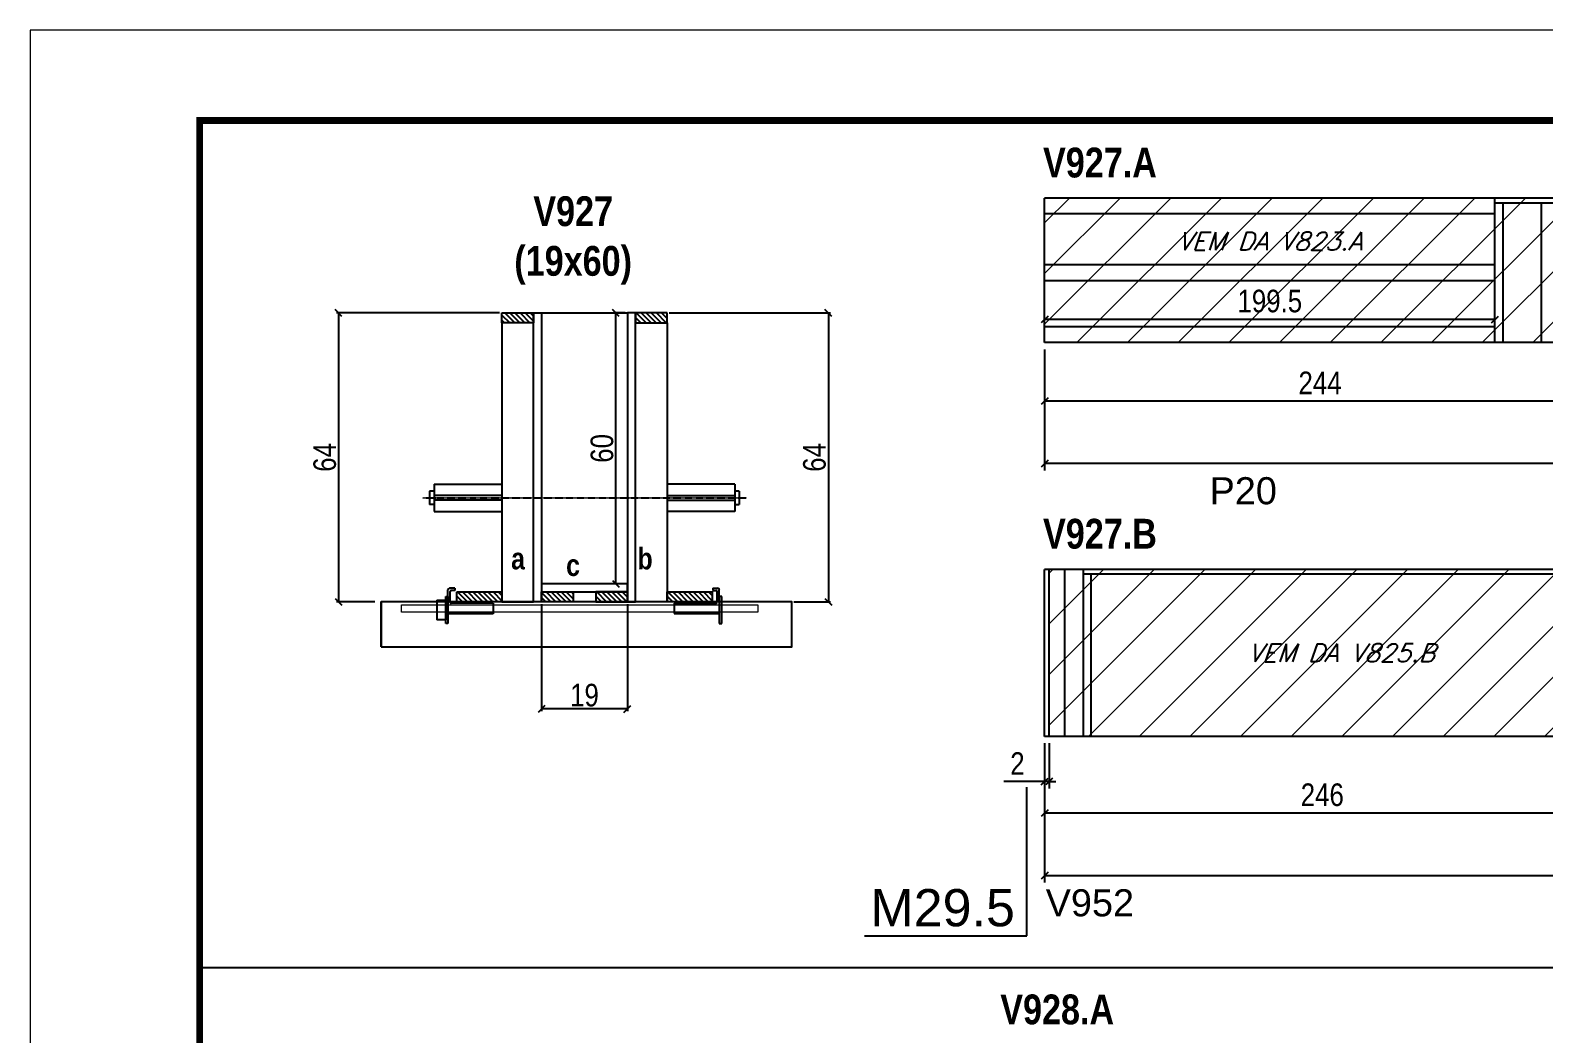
# Model space of a CAD drawing. Extents: x 3309 to 9563, y -2522 to 14608.
# Drawn here: x 6493 to 7163, y 9569 to 10014 of the extents above; entities that cross this region are included whole.
import ezdxf

# ---------------------------------------------------------------- set-up
doc = ezdxf.new("R2010")
doc.units = 0
doc.linetypes.add('DASHED', pattern=[0.75, 0.5, -0.25])
doc.linetypes.add('HIDDEN', pattern=[0.375, 0.25, -0.125])
for name, color, linetype in [('5', 5, 'Continuous'), ('barrote', 251, 'Continuous'), ('COTA', 241, 'Continuous'), ('detalhes', 4, 'Continuous'), ('NOMENCLATURA', 7, 'Continuous'), ('Painéis', 200, 'Continuous'), ('presilha', 1, 'Continuous'), ('SARR_2.2x10', 60, 'Continuous'), ('SARR_2.2x7', 40, 'Continuous'), ('SARR_3.5x7', 81, 'Continuous'), ('TENSOR', 3, 'Continuous'), ('texto', 7, 'Continuous')]:
    doc.layers.add(name, color=color, linetype=linetype)
for name, color, linetype, lineweight in [('CONCRETO', 251, 'Continuous', 25), ('Folhas', 255, 'Continuous', 9), ('Hachura', 251, 'Continuous', 9), ('SARRAFO DE PRESSAO', 251, 'DASHED', 9), ('SCO-___-LAJ', 2, 'Continuous', 0)]:
    doc.layers.add(name, color=color, linetype=linetype, lineweight=lineweight)
doc.styles.add('COTA TECNICA', font='techl___.ttf', dxfattribs={"height": 10})
doc.styles.add('COTA TECNICA 2X', font='techl___.ttf', dxfattribs={"height": 10})
doc.styles.add('Romans', font='romans.shx')
doc.styles.get("Standard").update_dxf_attribs({"font": 'arial.ttf'})
doc.styles.add('TECNICA', font='techb___.ttf', dxfattribs={"height": 10})
doc.dimstyles.new('PAINEL', dxfattribs={"dimtxt": 10, "dimasz": 3, "dimexe": 3, "dimexo": 3, "dimgap": 3, "dimtad": 1, "dimdec": 1, "dimzin": 12, "dimdsep": 46, "dimtxsty": 'COTA TECNICA', "dimblk1": 'OBLIQUE', "dimblk2": 'OBLIQUE', "dimsah": 1, "dimcen": 0.9, "dimclrd": 4, "dimclre": 4, "dimclrt": 240, "dimadec": 1, "dimazin": 3, "dimtfac": 1, "dimtdec": 1, "dimtmove": 0, "dimatfit": 3, "dimfxl": 1, "dimtolj": 1, "dimtzin": 12, "dimarcsym": 0})
doc.dimstyles.new('SECAO', dxfattribs={"dimscale": 0.333333, "dimtxt": 5, "dimasz": 9, "dimexe": 3, "dimexo": 3, "dimgap": 3, "dimtad": 1, "dimdec": 1, "dimlfac": 0.5, "dimzin": 12, "dimdsep": 46, "dimtxsty": 'COTA TECNICA 2X', "dimblk1": 'OBLIQUE', "dimblk2": 'OBLIQUE', "dimsah": 1, "dimcen": 0.9, "dimclrd": 4, "dimclre": 4, "dimclrt": 240, "dimadec": 1, "dimazin": 3, "dimtfac": 1, "dimtdec": 1, "dimtmove": 0, "dimatfit": 3, "dimfxl": 1, "dimtolj": 1, "dimtzin": 12, "dimarcsym": 0})
pattern_1 = [(135, (39954.9267, -113751.8887), (-1.122532015, -1.122532015), [])]

# ---------------------------------------------------------------- blocks, each defined once
blk = doc.blocks.new('9999999999')
at = {"layer": 'Folhas'}
blk.add_lwpolyline([(98138.98, 34190.21), (99623.98, 34190.21), (99623.98, 35240.21), (98138.98, 35240.21)], close=True, dxfattribs=at)
at = {"layer": 'Folhas', "color": 30, "const_width": 3}
blk.add_lwpolyline([(98213.98, 34230.21), (99583.98, 34230.21), (99583.98, 35200.21), (98213.98, 35200.21)], close=True, dxfattribs=at)
blk = doc.blocks.new('_Oblique')
at = {"color": 0, "linetype": 'ByBlock', "lineweight": -2}
blk.add_line((-0.5, -0.5), (0.5, 0.5), dxfattribs=at)
blk = doc.blocks.new('*D1820')
at = {"layer": 'COTA', "color": 4, "lineweight": -2, "transparency": 16777216}
for p, q in [((6719.39, 9759.28), (6719.39, 9711.81)), ((6757.39, 9759.28), (6757.39, 9711.81)), ((6757.39, 9712.81), (6719.39, 9712.81))]:
    blk.add_line(p, q, dxfattribs=at)
at = {"layer": 'Defpoints', "color": 0, "transparency": 16777216}
for p in [(6719.39, 9760.28), (6757.39, 9760.28), (6719.39, 9712.81)]:
    blk.add_point(p, dxfattribs=at)
at = {"layer": 'COTA', "color": 4, "lineweight": -2, "transparency": 16777216, "xscale": 3, "yscale": 3, "zscale": 3, "rotation": 180}
blk.add_blockref('_Oblique', (6719.39, 9712.81), dxfattribs=at)
at = {"layer": 'COTA', "color": 4, "lineweight": -2, "transparency": 16777216, "xscale": 3, "yscale": 3, "zscale": 3}
blk.add_blockref('_Oblique', (6757.39, 9712.81), dxfattribs=at)
at = {"layer": 'COTA', "color": 240, "transparency": 16777216, "insert": (6738.39, 9718.9), "char_height": 10, "attachment_point": 5, "style": 'COTA TECNICA 2X'}
blk.add_mtext('\\A1;19', dxfattribs=at)
blk = doc.blocks.new('PRESILHA METÁLICA 1')
at = {"layer": 'presilha'}
for p, q in [((12, 21), (8.6, 21)), ((12, 21), (12, 19.5)), ((0, 13), (6, 13)), ((0, 13), (0, 0)), ((6, 15.5), (7.5, 15.5)), ((6, -2.5), (6, 15.5)), ((6, 13), (6, 0)), ((7.5, 10.6), (7.5, 19.9)), ((7.5, 15.5), (7.5, -2.5)), ((9, 11.6), (9, 18.9)), ((12, 19.5), (9.6, 19.5)), ((37.5, 11), (9.6, 11)), ((37.5, 11), (37.5, 4.1)), ((6, 0), (0, 0)), ((37.5, 4.1), (7.5, 4.1)), ((7.5, -2.5), (6, -2.5))]:
    blk.add_line(p, q, dxfattribs=at)
for centre, radius, start, end in [((8.6, 19.9), 1.14, 90, 180), ((9.6, 18.9), 0.57, 90, 180), ((9.6, 11.6), 0.57, 180, 270)]:
    blk.add_arc(centre, radius, start, end, dxfattribs=at)
blk = doc.blocks.new('PRESILHA METÁLICA 2')
at = {"layer": 'presilha'}
for p, q in [((-5.2, 23.5), (-5.2, 22)), ((-5.2, 23.5), (-1.9, 23.5)), ((-5.2, 22), (-2.8, 22)), ((-2.2, 14.1), (-2.2, 21.4)), ((-0.8, 14.6), (-0.8, 22.4)), ((-30.8, 13.5), (-30.8, 6.6)), ((-30.8, 13.5), (-2.8, 13.5)), ((0.8, 18), (-0.8, 18)), ((-0.8, 18), (-0.8, 0)), ((0.8, 0), (0.8, 18)), ((-30.8, 6.6), (-0.8, 6.6)), ((-0.8, 0), (0.8, 0))]:
    blk.add_line(p, q, dxfattribs=at)
for centre, radius, start, end in [((-2.8, 21.4), 0.57, 0, 90), ((-1.9, 22.4), 1.14, 0, 90), ((-2.8, 14.1), 0.57, 270, 0)]:
    blk.add_arc(centre, radius, start, end, dxfattribs=at)
blk = doc.blocks.new('*D1821')
at = {"layer": 'COTA', "color": 4, "lineweight": -2, "transparency": 16777216}
for p, q in [((6775.99, 9888.28), (6847.44, 9888.28)), ((6846.44, 9888.28), (6846.44, 9760.28)), ((6831.2, 9760.28), (6847.44, 9760.28))]:
    blk.add_line(p, q, dxfattribs=at)
at = {"layer": 'Defpoints', "color": 0, "transparency": 16777216}
for p in [(6774.99, 9888.28), (6830.2, 9760.28), (6846.44, 9760.28)]:
    blk.add_point(p, dxfattribs=at)
at = {"layer": 'COTA', "color": 4, "lineweight": -2, "transparency": 16777216, "xscale": 3, "yscale": 3, "zscale": 3}
for p, rotation in [((6846.44, 9888.28), 90), ((6846.44, 9760.28), 270)]:
    blk.add_blockref('_Oblique', p, dxfattribs=dict(at, rotation=rotation))
at = {"layer": 'COTA', "color": 240, "transparency": 16777216, "insert": (6840.33, 9824.28), "char_height": 10, "attachment_point": 5, "rotation": 90, "style": 'COTA TECNICA 2X'}
blk.add_mtext('\\A1;64', dxfattribs=at)
blk = doc.blocks.new('*D1822')
at = {"layer": 'COTA', "color": 4, "lineweight": -2, "transparency": 16777216}
for p, q in [((6700.79, 9888.28), (6628.47, 9888.28)), ((6629.47, 9888.28), (6629.47, 9760.28)), ((6645.57, 9760.28), (6628.47, 9760.28))]:
    blk.add_line(p, q, dxfattribs=at)
at = {"layer": 'Defpoints', "color": 0, "transparency": 16777216}
for p in [(6701.79, 9888.28), (6629.47, 9760.28), (6646.57, 9760.28)]:
    blk.add_point(p, dxfattribs=at)
at = {"layer": 'COTA', "color": 4, "lineweight": -2, "transparency": 16777216, "xscale": 3, "yscale": 3, "zscale": 3}
for p, rotation in [((6629.47, 9888.28), 90), ((6629.47, 9760.28), 270)]:
    blk.add_blockref('_Oblique', p, dxfattribs=dict(at, rotation=rotation))
at = {"layer": 'COTA', "color": 240, "transparency": 16777216, "insert": (6623.37, 9824.28), "char_height": 10, "attachment_point": 5, "rotation": 90, "style": 'COTA TECNICA 2X'}
blk.add_mtext('\\A1;64', dxfattribs=at)
blk = doc.blocks.new('*D1823')
at = {"layer": 'COTA', "color": 4, "lineweight": -2, "transparency": 16777216}
for p, q in [((6756.39, 9888.28), (6751.31, 9888.28)), ((6752.31, 9768.28), (6752.31, 9888.28)), ((6756.39, 9768.28), (6751.31, 9768.28))]:
    blk.add_line(p, q, dxfattribs=at)
at = {"layer": 'Defpoints', "color": 0, "transparency": 16777216}
for p in [(6752.31, 9888.28), (6757.39, 9888.28), (6757.39, 9768.28)]:
    blk.add_point(p, dxfattribs=at)
at = {"layer": 'COTA', "color": 4, "lineweight": -2, "transparency": 16777216, "xscale": 3, "yscale": 3, "zscale": 3}
for p, rotation in [((6752.31, 9888.28), 90), ((6752.31, 9768.28), 270)]:
    blk.add_blockref('_Oblique', p, dxfattribs=dict(at, rotation=rotation))
at = {"layer": 'COTA', "color": 240, "transparency": 16777216, "insert": (6746.21, 9828.28), "char_height": 10, "attachment_point": 5, "rotation": 90, "style": 'COTA TECNICA 2X'}
blk.add_mtext('\\A1;60', dxfattribs=at)
blk = doc.blocks.new('*D1824')
at = {"layer": 'COTA', "color": 4, "linetype": 'ByBlock', "lineweight": -2, "transparency": 16777216}
for p, q in [((6942.28, 9872.15), (6942.28, 9846.24)), ((7186.28, 9872.15), (7186.28, 9846.24)), ((7186.28, 9849.24), (6942.28, 9849.24))]:
    blk.add_line(p, q, dxfattribs=at)
at = {"layer": 'Defpoints', "color": 0, "linetype": 'ByBlock', "transparency": 16777216}
for p in [(6942.28, 9875.15), (7186.28, 9875.15), (6942.28, 9849.24)]:
    blk.add_point(p, dxfattribs=at)
at = {"layer": 'COTA', "color": 4, "linetype": 'ByBlock', "lineweight": -2, "transparency": 16777216, "xscale": 3, "yscale": 3, "zscale": 3, "rotation": 180}
blk.add_blockref('_Oblique', (6942.28, 9849.24), dxfattribs=at)
at = {"layer": 'COTA', "color": 4, "linetype": 'ByBlock', "lineweight": -2, "transparency": 16777216, "xscale": 3, "yscale": 3, "zscale": 3}
blk.add_blockref('_Oblique', (7186.28, 9849.24), dxfattribs=at)
at = {"layer": 'COTA', "color": 240, "linetype": 'ByBlock', "transparency": 16777216, "insert": (7064.28, 9857.31), "char_height": 10, "attachment_point": 5, "style": 'COTA TECNICA'}
blk.add_mtext('\\A1;244', dxfattribs=at)
blk = doc.blocks.new('*D1826')
at = {"layer": 'COTA', "color": 4, "linetype": 'ByBlock', "lineweight": -2, "transparency": 16777216}
for p, q in [((6942.28, 9872.15), (6942.28, 9818.53)), ((7673.28, 9872.15), (7673.28, 9818.53)), ((7673.28, 9821.53), (6942.28, 9821.53))]:
    blk.add_line(p, q, dxfattribs=at)
at = {"layer": 'Defpoints', "color": 0, "linetype": 'ByBlock', "transparency": 16777216}
for p in [(6942.28, 9875.15), (7673.28, 9875.15), (6942.28, 9821.53)]:
    blk.add_point(p, dxfattribs=at)
at = {"layer": 'COTA', "color": 4, "linetype": 'ByBlock', "lineweight": -2, "transparency": 16777216, "xscale": 3, "yscale": 3, "zscale": 3, "rotation": 180}
blk.add_blockref('_Oblique', (6942.28, 9821.53), dxfattribs=at)
at = {"layer": 'COTA', "color": 4, "linetype": 'ByBlock', "lineweight": -2, "transparency": 16777216, "xscale": 3, "yscale": 3, "zscale": 3}
blk.add_blockref('_Oblique', (7673.28, 9821.53), dxfattribs=at)
at = {"layer": 'COTA', "color": 240, "linetype": 'ByBlock', "transparency": 16777216, "insert": (7307.78, 9829.75), "char_height": 10, "attachment_point": 5, "style": 'COTA TECNICA'}
blk.add_mtext('\\A1;731', dxfattribs=at)
blk = doc.blocks.new('*D1829')
at = {"layer": 'COTA', "color": 4, "linetype": 'ByBlock', "lineweight": -2, "transparency": 16777216}
for p, q in [((6942.28, 9697.68), (6942.28, 9663.65)), ((7188.28, 9697.68), (7188.28, 9663.65)), ((7188.28, 9666.65), (6942.28, 9666.65))]:
    blk.add_line(p, q, dxfattribs=at)
at = {"layer": 'Defpoints', "color": 0, "linetype": 'ByBlock', "transparency": 16777216}
for p in [(6942.28, 9700.68), (7188.28, 9700.68), (6942.28, 9666.65)]:
    blk.add_point(p, dxfattribs=at)
at = {"layer": 'COTA', "color": 4, "linetype": 'ByBlock', "lineweight": -2, "transparency": 16777216, "xscale": 3, "yscale": 3, "zscale": 3, "rotation": 180}
blk.add_blockref('_Oblique', (6942.28, 9666.65), dxfattribs=at)
at = {"layer": 'COTA', "color": 4, "linetype": 'ByBlock', "lineweight": -2, "transparency": 16777216, "xscale": 3, "yscale": 3, "zscale": 3}
blk.add_blockref('_Oblique', (7188.28, 9666.65), dxfattribs=at)
at = {"layer": 'COTA', "color": 240, "linetype": 'ByBlock', "transparency": 16777216, "insert": (7065.28, 9674.75), "char_height": 10, "attachment_point": 5, "style": 'COTA TECNICA'}
blk.add_mtext('\\A1;246', dxfattribs=at)
blk = doc.blocks.new('*D1831')
at = {"layer": 'COTA', "color": 4, "linetype": 'ByBlock', "lineweight": -2, "transparency": 16777216}
for p, q in [((6942.28, 9697.68), (6942.28, 9635.94)), ((7488.78, 9697.68), (7488.78, 9635.94)), ((7488.78, 9638.94), (6942.28, 9638.94))]:
    blk.add_line(p, q, dxfattribs=at)
at = {"layer": 'Defpoints', "color": 0, "linetype": 'ByBlock', "transparency": 16777216}
for p in [(6942.28, 9700.68), (7488.78, 9700.68), (6942.28, 9638.94)]:
    blk.add_point(p, dxfattribs=at)
at = {"layer": 'COTA', "color": 4, "linetype": 'ByBlock', "lineweight": -2, "transparency": 16777216, "xscale": 3, "yscale": 3, "zscale": 3, "rotation": 180}
blk.add_blockref('_Oblique', (6942.28, 9638.94), dxfattribs=at)
at = {"layer": 'COTA', "color": 4, "linetype": 'ByBlock', "lineweight": -2, "transparency": 16777216, "xscale": 3, "yscale": 3, "zscale": 3}
blk.add_blockref('_Oblique', (7488.78, 9638.94), dxfattribs=at)
at = {"layer": 'COTA', "color": 240, "linetype": 'ByBlock', "transparency": 16777216, "insert": (7215.53, 9647.05), "char_height": 10, "attachment_point": 5, "style": 'COTA TECNICA'}
blk.add_mtext('\\A1;546.5', dxfattribs=at)
blk = doc.blocks.new('*D1834')
at = {"layer": 'COTA', "color": 4, "lineweight": -2, "transparency": 16777216}
for p, q in [((6942.28, 9697.68), (6942.28, 9677.64)), ((6944.28, 9697.68), (6944.28, 9677.64)), ((6942.28, 9680.64), (6924.17, 9680.64)), ((6944.28, 9680.64), (6942.28, 9680.64)), ((6944.28, 9680.64), (6947.28, 9680.64))]:
    blk.add_line(p, q, dxfattribs=at)
at = {"layer": 'Defpoints', "color": 0, "transparency": 16777216}
for p in [(6942.28, 9700.68, 0), (6944.28, 9700.68, 0), (6942.28, 9680.64)]:
    blk.add_point(p, dxfattribs=at)
at = {"layer": 'COTA', "color": 4, "lineweight": -2, "transparency": 16777216, "xscale": 3, "yscale": 3, "zscale": 3}
blk.add_blockref('_Oblique', (6942.28, 9680.64), dxfattribs=at)
at = {"layer": 'COTA', "color": 4, "lineweight": -2, "transparency": 16777216, "xscale": 3, "yscale": 3, "zscale": 3, "rotation": 180}
blk.add_blockref('_Oblique', (6944.28, 9680.64), dxfattribs=at)
at = {"layer": 'COTA', "color": 240, "transparency": 16777216, "insert": (6930.22, 9688.64), "char_height": 10, "attachment_point": 5, "style": 'COTA TECNICA'}
blk.add_mtext('\\A1;2', dxfattribs=at)
blk = doc.blocks.new('*D1836')
at = {"layer": 'COTA', "color": 4, "lineweight": -2, "transparency": 16777216}
for p, q in [((6942.28, 9885.15), (6942.28, 9888.38)), ((7141.78, 9885.38), (6942.28, 9885.38)), ((7141.78, 9885.15), (7141.78, 9888.38))]:
    blk.add_line(p, q, dxfattribs=at)
at = {"layer": 'Defpoints', "color": 0, "transparency": 16777216}
for p in [(6942.28, 9885.38), (6942.28, 9882.15), (7141.78, 9882.15)]:
    blk.add_point(p, dxfattribs=at)
at = {"layer": 'COTA', "color": 4, "lineweight": -2, "transparency": 16777216, "xscale": 3, "yscale": 3, "zscale": 3, "rotation": 180}
blk.add_blockref('_Oblique', (6942.28, 9885.38), dxfattribs=at)
at = {"layer": 'COTA', "color": 4, "lineweight": -2, "transparency": 16777216, "xscale": 3, "yscale": 3, "zscale": 3}
blk.add_blockref('_Oblique', (7141.78, 9885.38), dxfattribs=at)
at = {"layer": 'COTA', "color": 240, "transparency": 16777216, "insert": (7042.03, 9893.52), "char_height": 10, "attachment_point": 5, "style": 'COTA TECNICA'}
blk.add_mtext('\\A1;199.5', dxfattribs=at)

msp = doc.modelspace()

# ---------------------------------------------------------------- hatches: boundary and pattern name
at = {"layer": 'Hachura', "linetype": 'ByBlock'}
h = msp.add_hatch(dxfattribs=at)
h.set_pattern_fill('ANSI31', color=256, scale=5)
h.paths.add_polyline_path([(6942.28, 9939.15), (6942.28, 9875.15), (7186.28, 9875.15), (7186.28, 9939.15)])
h.paths.add_polyline_path([(7186.28, 9937.15), (7186.28, 9875.15), (7430.28, 9875.15), (7430.28, 9937.15)])
h.paths.add_polyline_path([(7430.28, 9937.15), (7430.28, 9875.15), (7673.28, 9875.15), (7673.28, 9937.15)])
h = msp.add_hatch(dxfattribs=at)
h.set_pattern_fill('ANSI31', color=256, scale=5)
h.paths.add_polyline_path([(7188.28, 9700.68), (7188.28, 9774.68), (6944.28, 9774.68), (6944.28, 9700.68)])
h.paths.add_polyline_path([(7188.28, 9700.68), (7242.78, 9700.68), (7242.78, 9774.68), (7188.28, 9774.68)])
h.paths.add_polyline_path([(7486.78, 9700.68), (7486.78, 9774.68), (7242.78, 9774.68), (7242.78, 9700.68)])
at = {"layer": 'SARR_2.2x10'}
h = msp.add_hatch(dxfattribs=at)
h.set_pattern_fill('ANSI31', color=256, scale=0.5, angle=90)
h.set_pattern_definition([(135, (39875.3267, -113751.8887), (-1.122532015, -1.122532015), [])])
h.paths.add_polyline_path([(6681.79, 9764.68), (6681.79, 9760.28), (6701.79, 9760.28), (6701.79, 9764.68)])
h = msp.add_hatch(dxfattribs=at)
h.set_pattern_fill('ANSI31', color=256, scale=0.5, angle=90)
h.set_pattern_definition([(135, (39968.5267, -113751.8887), (-1.122532015, -1.122532015), [])])
h.paths.add_polyline_path([(6774.99, 9764.68), (6774.99, 9760.28), (6794.99, 9760.28), (6794.99, 9764.68)])
at = {"layer": 'SARR_2.2x7'}
h = msp.add_hatch(dxfattribs=at)
h.set_pattern_fill('ANSI31', color=256, scale=0.5, angle=90)
h.set_pattern_definition([(135, (39869.3267, -113628.2887), (-1.122532015, -1.122532015), [])])
h.paths.add_polyline_path([(6715.79, 9888.28), (6715.79, 9883.88), (6701.79, 9883.88), (6701.79, 9888.28)])
h = msp.add_hatch(dxfattribs=at)
h.set_pattern_fill('ANSI31', color=256, scale=0.5, angle=90)
h.set_pattern_definition([(135, (39889.3267, -113628.2887), (-1.122532015, -1.122532015), [])])
h.paths.add_polyline_path([(6760.99, 9888.28), (6760.99, 9883.88), (6774.99, 9883.88), (6774.99, 9888.28)])
h = msp.add_hatch(dxfattribs=at)
h.set_pattern_fill('ANSI31', color=256, scale=0.5, angle=90)
h.set_pattern_definition(pattern_1)
h.paths.add_polyline_path([(6733.39, 9760.28), (6733.39, 9764.68), (6719.39, 9764.68), (6719.39, 9760.28)])
h = msp.add_hatch(dxfattribs=at)
h.set_pattern_fill('ANSI31', color=256, scale=0.5, angle=90)
h.set_pattern_definition(pattern_1)
h.paths.add_polyline_path([(6743.39, 9764.68), (6743.39, 9760.28), (6757.39, 9760.28), (6757.39, 9764.68)])

# ---------------------------------------------------------------- linework, layer by layer
at = {"ltscale": 3}
for p, q in [((6671.79, 9812.37), (6671.79, 9800.37)), ((6671.79, 9812.37), (6701.79, 9812.37)), ((6804.99, 9812.37), (6774.99, 9812.37)), ((6804.99, 9812.37), (6804.99, 9800.37)), ((6669.79, 9809.37), (6669.79, 9803.37)), ((6671.79, 9809.37), (6669.79, 9809.37)), ((6671.79, 9803.37), (6669.79, 9803.37)), ((6701.79, 9807.37), (6671.79, 9807.37)), ((6701.79, 9805.37), (6671.79, 9805.37)), ((6774.99, 9807.37), (6804.99, 9807.37)), ((6774.99, 9805.37), (6804.99, 9805.37)), ((6806.99, 9809.37), (6804.99, 9809.37)), ((6804.99, 9803.37), (6806.99, 9803.37)), ((6806.99, 9809.37), (6806.99, 9803.37)), ((6671.79, 9800.37), (6701.79, 9800.37)), ((6804.99, 9800.37), (6774.99, 9800.37))]:
    msp.add_line(p, q, dxfattribs=at)
at = {"layer": 'barrote'}
msp.add_lwpolyline([(6648.33, 9740.28), (6830.25, 9740.28), (6830.25, 9760.28), (6648.33, 9760.28)], close=True, dxfattribs=at)
at = {"layer": 'CONCRETO', "linetype": 'Continuous'}
msp.add_line((6719.39, 9888.28), (6757.39, 9888.28), dxfattribs=at)
at = {"layer": 'COTA'}
msp.add_line((6567.87, 9598.31), (7937.87, 9598.31), dxfattribs=at)
at = {"layer": 'detalhes', "color": 250}
msp.add_line((6648.33, 9740.28), (6648.33, 9760.28), dxfattribs=at)
at = {"layer": 'NOMENCLATURA', "linetype": 'Continuous'}
for p, q in [((6934.37, 9612.32, 0), (6934.37, 9678.13, 0)), ((6862.49, 9612.32, 0), (6934.37, 9612.32, 0))]:
    msp.add_line(p, q, dxfattribs=at)
at = {"layer": 'Painéis', "linetype": 'ByBlock'}
for p, q in [((7673.28, 9939.15), (6942.28, 9939.15)), ((6942.28, 9875.15), (6942.28, 9939.15)), ((7673.28, 9875.15), (6942.28, 9875.15)), ((7488.78, 9774.68), (6942.28, 9774.68)), ((6942.28, 9700.68), (6942.28, 9774.68)), ((6944.28, 9700.68), (6944.28, 9774.68)), ((7488.78, 9700.68), (6942.28, 9700.68))]:
    msp.add_line(p, q, dxfattribs=at)
at = {"layer": 'Painéis', "linetype": 'Continuous'}
for points in [[(6715.79, 9760.28), (6715.79, 9888.28), (6719.39, 9888.28), (6719.39, 9760.28)], [(6760.99, 9760.28), (6760.99, 9888.28), (6757.39, 9888.28), (6757.39, 9760.28)], [(6757.39, 9768.28), (6719.39, 9768.28), (6719.39, 9764.68), (6757.39, 9764.68)]]:
    msp.add_lwpolyline(points, close=True, dxfattribs=at)
at = {"layer": 'SARR_2.2x10'}
for points in [[(6681.79, 9764.68), (6701.79, 9764.68), (6701.79, 9760.28), (6681.79, 9760.28)], [(6774.99, 9764.68), (6794.99, 9764.68), (6794.99, 9760.28), (6774.99, 9760.28)]]:
    msp.add_lwpolyline(points, close=True, dxfattribs=at)
at = {"layer": 'SARR_2.2x7', "linetype": 'Continuous'}
for p, q in [((7141.78, 9932.15), (6942.28, 9932.15)), ((7186.28, 9936.95), (7141.78, 9936.95)), ((7141.78, 9909.59), (6942.28, 9909.59)), ((7141.78, 9902.59), (6942.28, 9902.59)), ((7141.78, 9882.15), (6942.28, 9882.15)), ((6951.28, 9700.68), (6951.28, 9774.68)), ((7188.28, 9772.48), (6959.28, 9772.48))]:
    msp.add_line(p, q, dxfattribs=at)
at = {"layer": 'SARR_2.2x7', "elevation": 0}
for points in [[(6701.79, 9888.28), (6715.79, 9888.28), (6715.79, 9883.88), (6701.79, 9883.88)], [(6774.99, 9888.28), (6760.99, 9888.28), (6760.99, 9883.88), (6774.99, 9883.88)]]:
    msp.add_lwpolyline(points, close=True, dxfattribs=at)
at = {"layer": 'SARR_2.2x7'}
for points in [[(6719.39, 9764.68), (6733.39, 9764.68), (6733.39, 9760.28), (6719.39, 9760.28)], [(6757.39, 9764.68), (6743.39, 9764.68), (6743.39, 9760.28), (6757.39, 9760.28)]]:
    msp.add_lwpolyline(points, close=True, dxfattribs=at)
at = {"layer": 'SARR_3.5x7'}
for p, q in [((7141.78, 9875.15), (7141.78, 9939.15)), ((7145.28, 9936.95), (7145.28, 9875.15)), ((7162.43, 9875.15), (7162.43, 9936.95)), ((6959.28, 9774.68), (6959.28, 9700.68)), ((6962.78, 9772.48), (6962.78, 9700.68))]:
    msp.add_line(p, q, dxfattribs=at)
for points in [[(6715.79, 9883.88), (6701.79, 9883.88), (6701.79, 9760.28), (6715.79, 9760.28)], [(6760.99, 9883.88), (6774.99, 9883.88), (6774.99, 9760.28), (6760.99, 9760.28)]]:
    msp.add_lwpolyline(points, close=True, dxfattribs=at)
at = {"layer": 'SCO-___-LAJ', "color": 1}
msp.add_lwpolyline([(6657.34, 9758.95), (6815.17, 9758.95), (6815.17, 9755.75), (6657.34, 9755.75)], close=True, dxfattribs=at)
at = {"layer": 'TENSOR', "linetype": 'HIDDEN', "ltscale": 0.5}
msp.add_line((6666.79, 9806.37), (6810.29, 9806.37), dxfattribs=at)

# ---------------------------------------------------------------- block references
at = {"layer": 'presilha', "xscale": 0.6666666666666666, "yscale": 0.6666666666666666, "zscale": 0.6666666666666666}
for name, p in [('PRESILHA METÁLICA 1', (6672.92, 9752.31)), ('PRESILHA METÁLICA 2', (6798.67, 9750.65))]:
    msp.add_blockref(name, p, dxfattribs=at)
at = {"layer": 'SARRAFO DE PRESSAO', "color": 6, "linetype": 'ByBlock'}
msp.add_blockref('9999999999', (-91646.11, -25226.65), dxfattribs=at)

# ---------------------------------------------------------------- texts
at = {"layer": '5', "linetype": 'Continuous'}
for s, p in [('P20', (7015.35, 9803.52)), ('V952', (6942.73, 9620.93))]:
    msp.add_text(s, height=12, rotation=0.00004, dxfattribs=at).set_placement(p)
at = {"layer": 'detalhes', "style": 'TECNICA'}
for s, p in [('b', (6761.89, 9774.66)), ('a', (6705.91, 9774.67)), ('c', (6730.28, 9771.75))]:
    msp.add_text(s, height=9.6, dxfattribs=at).set_placement(p)
at = {"layer": 'NOMENCLATURA', "style": 'TECNICA'}
for s, p in [('V927.A', (6941.56, 9948.34)), ('V927.B', (6941.56, 9783.87)), ('V928.A', (6922.62, 9573.09))]:
    msp.add_text(s, height=13.2, dxfattribs=at).set_placement(p)
at = {"layer": 'NOMENCLATURA', "linetype": 'Continuous'}
msp.add_text('M29.5', height=16.5, dxfattribs=at).set_placement((6865.05, 9616.52, 0))
at = {"layer": 'NOMENCLATURA', "insert": (6733.39, 9939.98), "char_height": 13.2, "attachment_point": 2, "style": 'TECNICA'}
msp.add_mtext_dynamic_manual_height_columns('V927\\P(19x60)', width=300.2766, gutter_width=1, heights=[0], dxfattribs=at)
at = {"layer": 'texto', "color": 2, "char_height": 8, "attachment_point": 5, "style": 'Romans'}
for s, insert in [('{\\Q19;\\C256;VEM DA V823.A}', (7042.03, 9920.07)), ('{\\Q19;\\C256;VEM DA V825.B}', (7073.78, 9737.68))]:
    msp.add_mtext(s, dxfattribs=dict(at, insert=insert))

# ---------------------------------------------------------------- dimensions: what is measured, and where the dimension line sits
at = {"layer": 'COTA'}
for base, p1, p2, picture, middle in [((6942.28, 9885.38), (7141.78, 9882.15), (6942.28, 9882.15), '*D1836', (7042.03, 9893.52)), ((6942.28, 9680.64, 0), (6944.28, 9700.68), (6942.28, 9700.68), '*D1834', (6930.22, 9688.64, 0))]:
    dim = msp.add_linear_dim(base=base, p1=p1, p2=p2, dimstyle='PAINEL', dxfattribs=at)
    dim.commit()
    dim.dimension.update_dxf_attribs({"geometry": picture, "text_midpoint": middle})
for base, p1, p2, picture, middle in [((6629.47, 9760.28, 0), (6701.79, 9888.28), (6646.57, 9760.28, 0), '*D1822', (6623.37, 9824.28, 0)), ((6752.31, 9888.28), (6757.39, 9768.28), (6757.39, 9888.28), '*D1823', (6746.21, 9828.28)), ((6846.44, 9760.28, 0), (6774.99, 9888.28), (6830.2, 9760.28, 0), '*D1821', (6840.33, 9824.28, 0))]:
    dim = msp.add_linear_dim(base=base, p1=p1, p2=p2, angle=90, dimstyle='SECAO', dxfattribs=at)
    dim.commit()
    dim.dimension.update_dxf_attribs({"geometry": picture, "text_midpoint": middle})
at = {"layer": 'COTA', "linetype": 'ByBlock'}
for base, p1, p2, picture, middle in [((6942.28, 9849.24), (7186.28, 9875.15), (6942.28, 9875.15), '*D1824', (7064.28, 9857.31)), ((6942.28, 9666.65), (7188.28, 9700.68), (6942.28, 9700.68), '*D1829', (7065.28, 9674.75))]:
    dim = msp.add_linear_dim(base=base, p1=p1, p2=p2, angle=180, dimstyle='PAINEL', override={"dimtmove": 1}, dxfattribs=at)
    dim.commit()
    dim.dimension.update_dxf_attribs({"geometry": picture, "text_midpoint": middle})
for base, p1, p2, picture, middle in [((6942.28, 9821.53), (7673.28, 9875.15), (6942.28, 9875.15), '*D1826', (7307.78, 9829.75)), ((6942.28, 9638.94), (7488.78, 9700.68), (6942.28, 9700.68), '*D1831', (7215.53, 9647.05))]:
    dim = msp.add_linear_dim(base=base, p1=p1, p2=p2, angle=180, dimstyle='PAINEL', dxfattribs=at)
    dim.commit()
    dim.dimension.update_dxf_attribs({"geometry": picture, "text_midpoint": middle})
at = {"layer": 'COTA'}
dim = msp.add_linear_dim(base=(6719.39, 9712.81), p1=(6757.39, 9760.28), p2=(6719.39, 9760.28), angle=180, dimstyle='SECAO', dxfattribs=at)
dim.commit()
dim.dimension.update_dxf_attribs({"geometry": '*D1820', "text_midpoint": (6738.39, 9712.81), "dimtype": 160})

doc.saveas('drawing.dxf')
